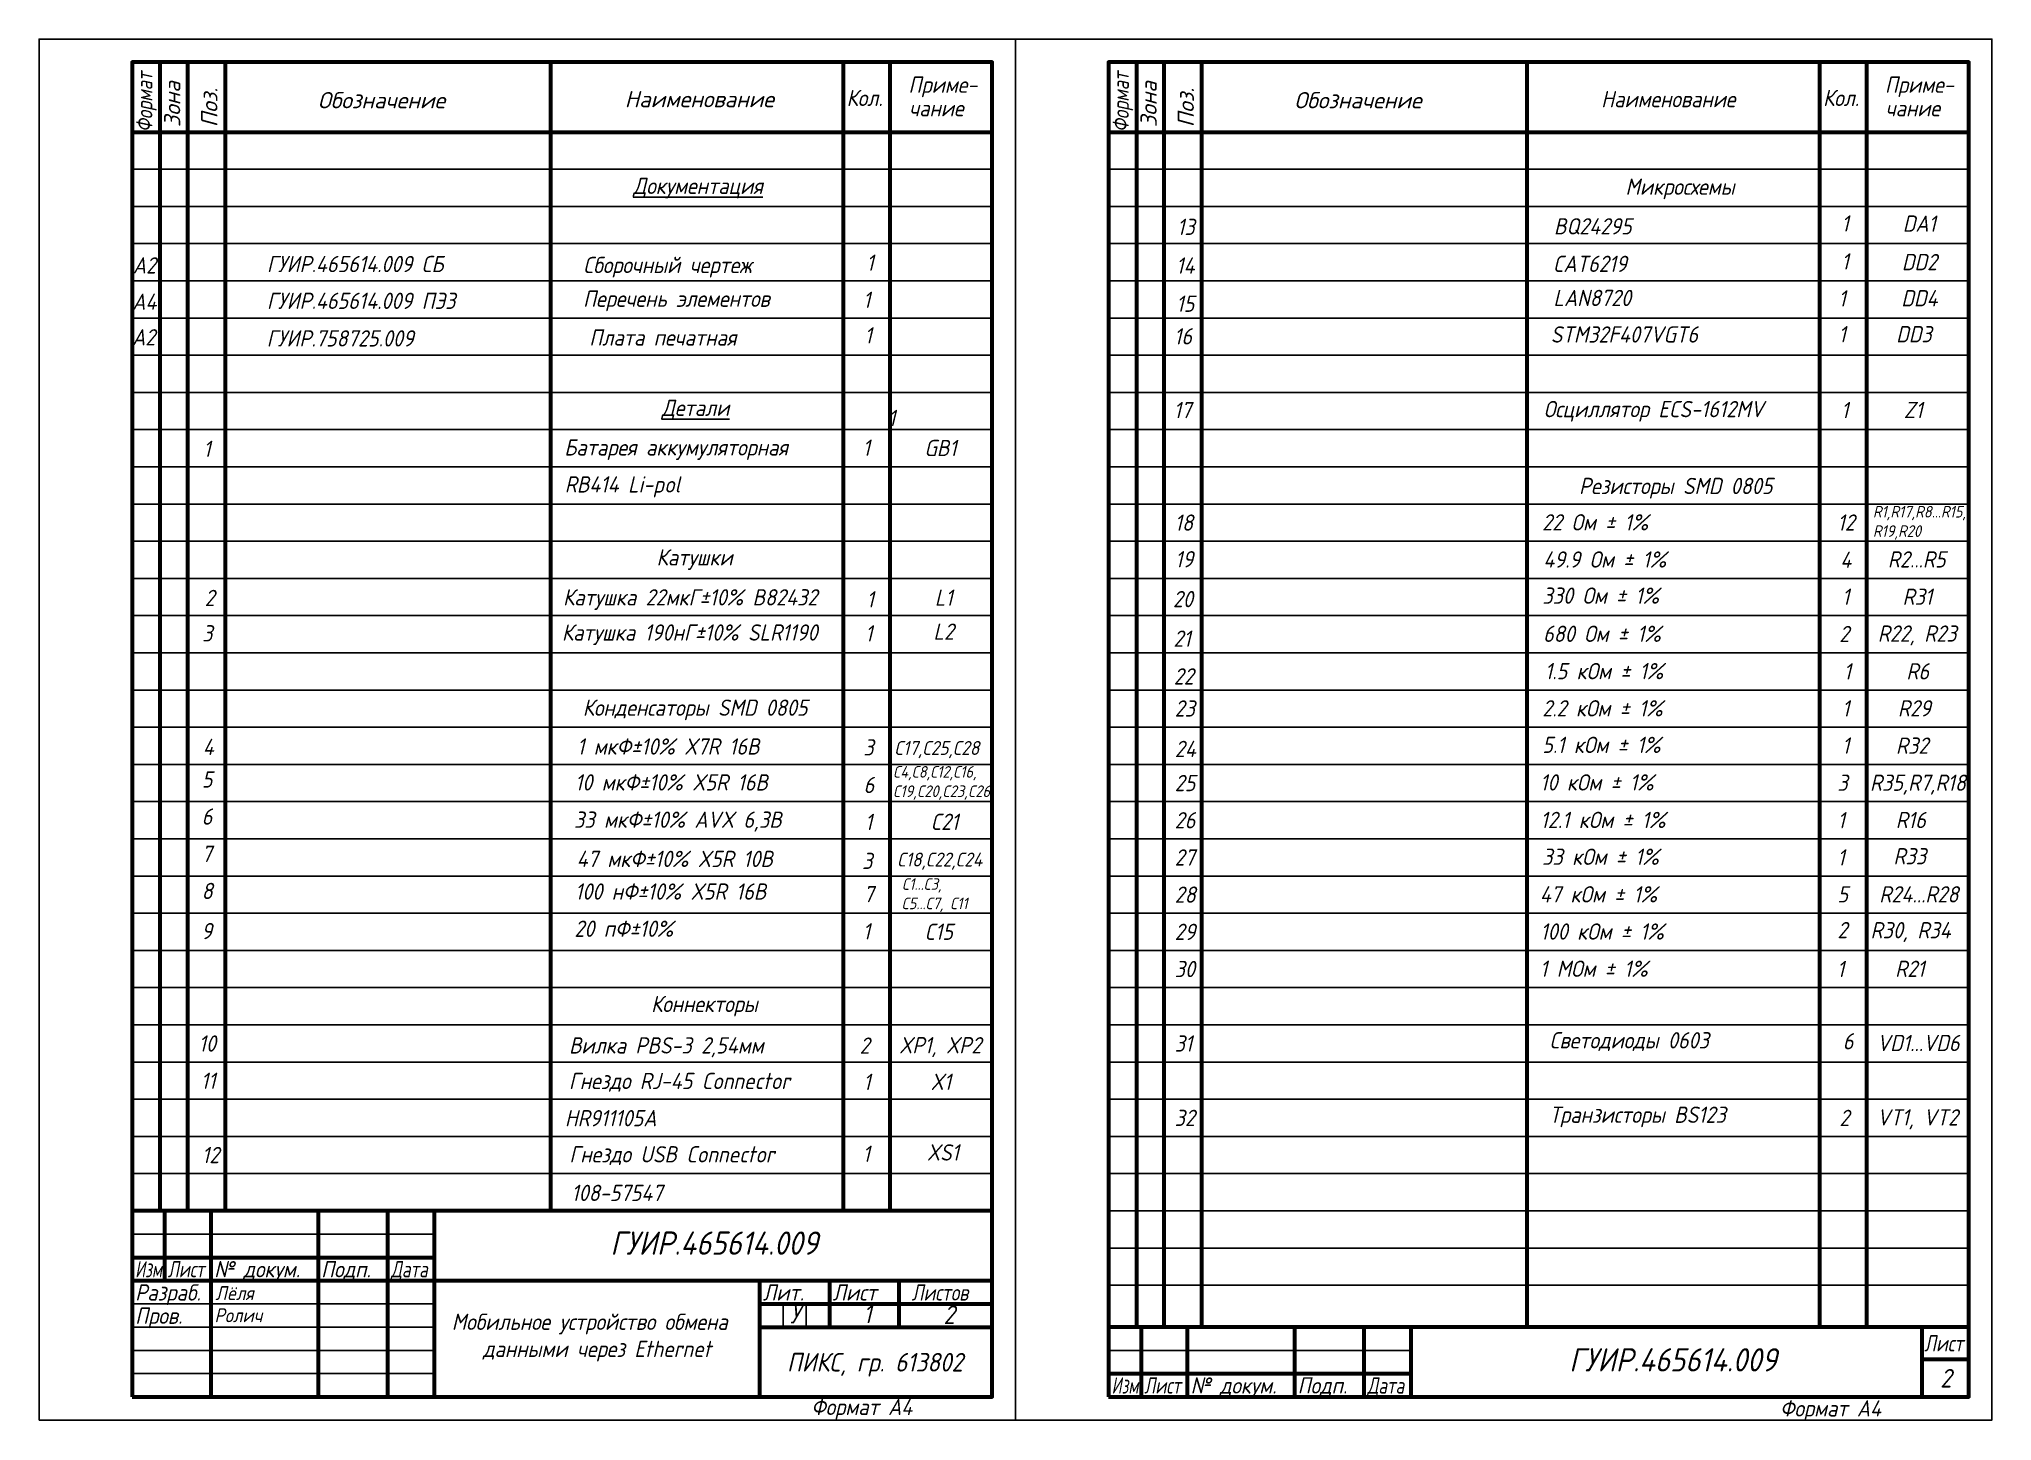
# Model space of a CAD drawing. Header units: millimetres. Extents: x 0 to 420, y 0 to 297.
import ezdxf

# ---------------------------------------------------------------- set-up
doc = ezdxf.new("R2010")
doc.units = ezdxf.units.MM
doc.header["$LTSCALE"] = 0.5
doc.layers.get('Defpoints').update_dxf_attribs({"color": 5})
doc.layers.add('текст', color=7, linetype='Continuous', lineweight=30)
doc.styles.get("Standard").update_dxf_attribs({"font": 'isocpeui.ttf', "width": 0.9})

msp = doc.modelspace()

# ---------------------------------------------------------------- linework, layer by layer
at = {"color": 7, "linetype": 'Continuous'}
for p, q in [((20, 292), (20, 277)), ((40, 292), (110, 292)), ((173, 292), (183, 292)), ((230, 292), (230, 277)), ((250, 292), (320, 292)), ((383, 292), (393, 292)), ((20, 35), (85, 35)), ((20, 30), (85, 30)), ((155, 30), (155, 25)), ((230, 10), (295, 10)), ((20, 5), (205, 5)), ((230, 5), (415, 5))]:
    msp.add_line(p, q, dxfattribs=at)
at = {"color": 7, "linetype": 'Continuous', "lineweight": 60}
for p, q in [((26, 292), (26, 45)), ((32, 45), (32, 292)), ((40, 292), (40, 45)), ((110, 292), (110, 45)), ((173, 45), (173, 292)), ((183, 292), (183, 45)), ((236, 292), (236, 20)), ((242, 20), (242, 292)), ((250, 292), (250, 20)), ((320, 292), (320, 20)), ((383, 20), (383, 292)), ((393, 292), (393, 20)), ((20, 277), (205, 277)), ((230, 277), (415, 277)), ((205, 45), (20, 45)), ((27, 45), (27, 30)), ((37, 5), (37, 45)), ((60, 45), (60, 5)), ((75, 5), (75, 45)), ((85, 45), (85, 5)), ((20, 35), (85, 35)), ((20, 30), (85, 30)), ((85, 30), (205, 30)), ((155, 5), (155, 30)), ((170, 30), (170, 20)), ((185, 20), (185, 30)), ((155, 25), (205, 25)), ((155, 20), (205, 20)), ((415, 20), (230, 20)), ((237, 20), (237, 5)), ((247, 5), (247, 20)), ((270, 20), (270, 5)), ((285, 5), (285, 20)), ((295, 20), (295, 5)), ((405, 5), (405, 20)), ((415, 13), (405, 13)), ((230, 10), (295, 10)), ((155, 5), (205, 5)), ((365, 5), (415, 5))]:
    msp.add_line(p, q, dxfattribs=at)
at = {"color": 7, "linetype": 'Continuous', "lineweight": -3}
for p, q in [((20, 269), (205, 269)), ((230, 269), (415, 269)), ((20, 261), (205, 261)), ((230, 261), (415, 261)), ((20, 253), (205, 253)), ((230, 253), (415, 253)), ((20, 245), (205, 245)), ((230, 245), (415, 245)), ((20, 237), (205, 237)), ((230, 237), (415, 237)), ((20, 229), (205, 229)), ((230, 229), (415, 229)), ((20, 221), (205, 221)), ((230, 221), (415, 221)), ((20, 213), (205, 213)), ((230, 213), (415, 213)), ((20, 205), (205, 205)), ((230, 205), (415, 205)), ((20, 197), (205, 197)), ((230, 197), (415, 197)), ((20, 189), (205, 189)), ((230, 189), (415, 189)), ((20, 181), (205, 181)), ((230, 181), (415, 181)), ((20, 173), (205, 173)), ((230, 173), (415, 173)), ((20, 165), (205, 165)), ((230, 165), (415, 165)), ((20, 157), (205, 157)), ((230, 157), (415, 157)), ((20, 149), (205, 149)), ((230, 149), (415, 149)), ((20, 141), (205, 141)), ((230, 141), (415, 141)), ((20, 133), (205, 133)), ((230, 133), (415, 133)), ((20, 125), (205, 125)), ((230, 125), (415, 125)), ((20, 117), (205, 117)), ((230, 117), (415, 117)), ((20, 109), (205, 109)), ((230, 109), (415, 109)), ((20, 101), (205, 101)), ((230, 101), (415, 101)), ((20, 93), (205, 93)), ((230, 93), (415, 93)), ((20, 85), (205, 85)), ((230, 85), (415, 85)), ((20, 77), (205, 77)), ((230, 77), (415, 77)), ((20, 69), (205, 69)), ((230, 69), (415, 69)), ((20, 61), (205, 61)), ((230, 61), (415, 61)), ((20, 53), (205, 53)), ((230, 53), (415, 53)), ((230, 45), (415, 45)), ((20, 40), (85, 40)), ((230, 37), (415, 37)), ((230, 29), (415, 29)), ((20, 25), (85, 25)), ((160, 20), (160, 25)), ((165, 25), (165, 20)), ((20, 20), (85, 20)), ((20, 15), (85, 15)), ((230, 15), (295, 15)), ((20, 10), (85, 10))]:
    msp.add_line(p, q, dxfattribs=at)
at = {"color": 7, "linetype": 'Continuous', "lineweight": 60}
for points in [[(20, 5), (205, 5), (205, 292), (20, 292)], [(230, 5), (415, 5), (415, 292), (230, 292)]]:
    msp.add_lwpolyline(points, close=True, dxfattribs=at)
at = {"layer": 'Defpoints'}
for points in [[(0, 0), (210, 0), (210, 297), (0, 297)], [(210, 0), (420, 0), (420, 297), (210, 297)]]:
    msp.add_lwpolyline(points, close=True, dxfattribs=at)

# ---------------------------------------------------------------- texts
at = {"color": 7, "linetype": 'Continuous', "width": 0.8}
for p in [(24.38, 277), (234.38, 277)]:
    msp.add_text('Формат', height=3.5, rotation=90, dxfattribs=at).set_placement(p)
at = {"color": 7, "linetype": 'Continuous'}
for s, p in [('Зона', (30.38, 278.04)), ('Поз.', (38.38, 278.04)), ('Зона', (240.38, 278.04)), ('Поз.', (248.38, 278.04))]:
    msp.add_text(s, height=3.5, rotation=90, dxfattribs=at).set_placement(p)
for s, p in [('Обозначение', (59.96, 282.1)), ('Наименование', (125.95, 282.33)), ('Обозначение', (269.96, 282.1))]:
    msp.add_text(s, height=3.5, dxfattribs=at).set_placement(p)
for s, width, p in [('Кол.', 0.9, (173.67, 282.59)), ('Приме-', 0.9, (186.98, 285.44)), ('Наименование', 0.9, (335.95, 282.33)), ('Кол.', 0.9, (383.67, 282.59)), ('Приме-', 0.9, (396.98, 285.44)), ('чание', 0.9, (187.11, 280.38)), ('чание', 0.9, (397.11, 280.38)), ('Изм.', 0.7, (20.67, 30.7)), ('Лист', 0.75, (27.67, 30.7)), ('№ докум.', 0.9, (37.67, 30.7)), ('Подп.', 0.9, (60.67, 30.7)), ('Дата', 0.75, (75.67, 30.7)), ('Разраб.', 0.9, (20.67, 25.7)), ('Лит.', 0.9, (155.67, 25.7)), ('Лист', 0.9, (170.67, 25.7)), ('Листов', 0.8, (187.67, 25.7)), ('Пров.', 0.9, (20.67, 20.7)), ('Лист', 0.8, (405.42, 14.77)), ('Изм.', 0.7, (230.67, 5.7)), ('Лист', 0.75, (237.67, 5.7)), ('№ докум.', 0.9, (247.67, 5.7)), ('Подп.', 0.9, (270.67, 5.7)), ('Дата', 0.75, (285.67, 5.7)), ('Формат А4', 0.9, (166.07, 1.08)), ('Формат А4', 0.9, (374.42, 0.77))]:
    msp.add_text(s, height=3.5, dxfattribs=dict(at, width=width)).set_placement(p)
at = {"attachment_point": 1}
for s, insert, char_height, width in [('{\\LДокументация}', (127.76, 267.18), 3.5, 57.129), ('Микросхемы', (341.18, 267), 3.5, 24.8363), ('BQ24295', (325.8, 258.48), 3.5, 21.3219), ('1', (387.65, 259.1), 3.5, 2.3478), ('{\\fISOCPEUR|b0|i1|c0|p34;DA1}', (400.82, 259.06), 3.5, 21.3219), ('Сборочный чертеж', (117.06, 250.16), 3.5, 57.129), ('1', (177.94, 250.67), 3.5, 2.3478), ('CAT6219', (325.57, 250.41), 3.5, 21.3219), ('1', (387.65, 250.93), 3.5, 2.3478), ('DD2', (400.62, 250.79), 3.5, 21.3219), ('1', (177.22, 242.67), 3.5, 2.3478), ('LAN8720', (325.69, 243.07), 3.5, 21.3219), ('1', (387, 242.97), 3.5, 2.3478), ('DD4', (400.5, 243.01), 3.5, 21.3219), ('STM32F407VGT6', (325.11, 235.22), 3.5, 21.3219), ('1', (387.01, 235.28), 3.5, 2.3478), ('{\\fISOCPEUR|b0|i1|c0|p34;DD3}', (399.4, 235.28), 3.5, 21.3219), ('1', (177.55, 235.03), 3.5, 2.3478), ('{\\LДетали}', (133.9, 219.45), 3.5, 57.129), ('Осциллятор ECS-1612MV', (323.61, 219.17), 3.5, 70.7348), ('{\\fISOCPEUR|b0|i1|c0|p34;1}', (387.57, 218.96), 3.5, 2.3478), ('Z1', (401.04, 218.98), 3.5, 5.6256), ('1', (35.33, 210.62), 3.5, 2.3478), ('Батарея аккумуляторная', (112.96, 210.94), 3.5, 85), ('1', (177.14, 210.87), 3.5, 2.3478), ('GB1', (190.4, 210.8), 3.5, 7.1362), ('RB414 Li-pol', (113.06, 202.98), 3.5, 26.0942), ('Резисторы SMD 0805', (331.19, 202.64), 3.5, 57.129), ('R1,R17,R8...R15,\\PR19,R20', (394.4, 196.6), 2.5, 11.9471), ('Катушки', (132.8, 187.29), 3.5, 19.4334), ('4', (387.39, 186.78), 3.5, 2.3478), ('R2...R5', (397.6, 186.85), 3.5, 21.3219), ('2', (35.62, 178.56), 3.5, 2.3478), ('Катушка 22мкГ%%P10% B82432', (112.68, 178.69), 3.5, 68.9187), ('1', (177.97, 178.27), 3.5, 2.3478), ('L1', (192.65, 178.63), 3.5, 16.0839), ('{\\fISOCPEUR|b0|i1|c0|p34;1}', (387.77, 178.82), 3.5, 2.3478), ('R31', (400.77, 178.82), 3.5, 21.3219), ('3', (35.09, 170.95), 3.5, 2.3478), ('Катушка 190нГ%%P10% SLR1190', (112.44, 171.13), 3.5, 68.9187), ('1', (177.67, 170.95), 3.5, 2.3478), ('L2', (192.35, 171.31), 3.5, 16.0839), ('2', (387.15, 170.8), 3.5, 2.3478), ('R22, R23', (395.45, 170.9), 3.5, 21.3219), ('{\\fISOCPEUR|b0|i1|c0|p34;1}', (388.12, 162.76), 3.5, 2.3478), ('R6', (401.59, 162.78), 3.5, 21.3219), ('Конденсаторы SMD 0805', (116.93, 154.96), 3.5, 50.8835), ('{\\fISOCPEUR|b0|i1|c0|p34;1}', (387.77, 154.82), 3.5, 2.3478), ('R29', (399.77, 154.82), 3.5, 21.3219), ('4', (35.21, 146.52), 3.5, 2.3478), ('1 мкФ±10% X7R 16В', (115.7, 146.61), 3.5, 91.1332), ('3', (177.28, 146.42), 3.5, 2.3478), ('C17,С25,С28', (183.88, 146.04), 3, 26.7128), ('{\\fISOCPEUR|b0|i1|c0|p34;1}', (387.77, 146.82), 3.5, 2.3478), ('R32', (399.35, 146.8), 3.5, 21.3219), ('5', (35, 139.53), 3.5, 2.3478), ('10 мкФ±10% X5R 16В', (115.26, 138.89), 3.5, 91.1332), ('C4,С8,С12,С16,\\PC19,C20,C23,C26', (183.61, 140.66), 2.5, 18.7065), ('3', (386.77, 138.82), 3.5, 2.3478), ('R35,R7,R18', (393.77, 138.82), 3.5, 21.3219), ('6', (34.97, 131.54), 3.5, 2.3478), ('33 мкФ±10% AVX 6,3В', (115.05, 130.87), 3.5, 91.1332), ('{\\fISOCPEUR|b0|i1|c0|p34;1}', (177.63, 130.39), 3.5, 2.3478), ('C21', (191.74, 130.41), 3.5, 21.3219), ('{\\fISOCPEUR|b0|i1|c0|p34;1}', (386.8, 130.76), 3.5, 2.3478), ('R16', (399.31, 130.8), 3.5, 21.3219), ('7', (34.97, 123.54), 3.5, 2.3478), ('47 мкФ±10% X5R 10В', (115.63, 122.44), 3.5, 91.1332), ('3', (177.01, 122), 3.5, 2.3478), ('C18,С22,С24', (184.48, 122.05), 3, 26.7128), ('{\\fISOCPEUR|b0|i1|c0|p34;1}', (386.77, 122.75), 3.5, 2.3478), ('R33', (398.81, 123.02), 3.5, 21.3219), ('8', (34.97, 115.54), 3.5, 2.3478), ('100 нФ±10% X5R 16В', (115.26, 115.42), 3.5, 91.1332), ('C1...С3, С5...С7, С11', (185.53, 116.53), 2.5, 18.7065), ('5', (386.77, 114.82), 3.5, 2.3478), ('R24...R28', (395.77, 114.82), 3.5, 21.3219), ('9', (34.9, 106.92), 3.5, 2.3478), ('20 пФ±10%', (115.12, 107.42), 3.5, 91.1332), ('C15', (190.42, 106.77), 3.5, 21.3219), ('R30, R34', (393.89, 107.1), 3.5, 21.3219), ('{\\fISOCPEUR|b0|i1|c0|p34;1}', (386.67, 98.77), 3.5, 2.3478), ('R21', (399.18, 98.8), 3.5, 21.3219), ('Коннекторы', (131.63, 91.24), 3.5, 19.4334), ('Вилка PBS-3 2,54мм', (113.99, 82.33), 3.5, 57.502), ('2', (176.48, 82.29), 3.5, 2.3478), ('XP1, XP2', (184.97, 82.37), 3.5, 22.3148), ('Светодиоды 0603', (324.87, 83.43), 3.5, 85.3156), ('6', (387.92, 83.22), 3.5, 2.3478), ('VD1...VD6', (395.27, 82.85), 3.5, 18.6799), ('Гнездо RJ-45 Connector ', (113.95, 74.68), 3.5, 87), ('1', (177.27, 74.48), 3.5, 2.3478), ('X1', (191.74, 74.5), 3.5, 8.1685), ('Транзисторы BS123', (324.87, 67.42), 3.5, 85.3156), ('HR911105А', (113.11, 66.68), 3.5, 94.1837), ('2', (387.2, 66.74), 3.5, 2.3478), ('VT1, VT2', (395.27, 66.85), 3.5, 18.6799), ('Гнездо USB Connector ', (114.05, 58.91), 3.5, 87), ('1', (177.13, 59.02), 3.5, 2.3478), ('XS1', (190.94, 59.31), 3.5, 8.1685), ('12', (35.03, 58.75), 3.5, 2.3478), ('108-57547', (114.48, 50.61), 3.5, 20.722)]:
    msp.add_mtext(s, dxfattribs=dict(at, insert=insert, char_height=char_height, width=width))
at = {"lineweight": 60, "char_height": 3.5, "attachment_point": 1}
for s, insert in [('22 Ом %%P 1%', (323.27, 194.82)), ('49.9 Ом %%P 1%', (323.52, 186.83)), ('330 Ом %%P 1%', (323.32, 179.05)), ('680 Ом %%P 1%', (323.47, 170.85)), ('1.5 кОм %%P 1%', (323.86, 162.82)), ('2.2 кОм %%P 1%', (323.29, 154.82)), ('5.1 кОм %%P 1%', (323.28, 146.96)), ('10 кОм %%P 1%', (322.84, 138.89)), ('12.1 кОм %%P 1%', (322.9, 130.82)), ('33 кОм %%P 1%', (323.27, 122.9)), ('47 кОм %%P 1%', (322.77, 114.82)), ('100 кОм %%P 1%', (322.89, 106.82)), ('1 МОм %%P 1%', (322.8, 98.82))]:
    msp.add_mtext_dynamic_manual_height_columns(s, width=161.9787, gutter_width=12.5, heights=[0], dxfattribs=dict(at, insert=insert))
at = {"char_height": 3.5, "attachment_point": 1}
for s, insert in [('12', (386.77, 194.78)), ('6', (177.32, 138.34)), ('7', (177.32, 114.87)), ('1', (177.17, 106.87)), ('2', (386.77, 107.13))]:
    msp.add_mtext(s, dxfattribs=dict(at, insert=insert))
at = {"color": 0, "linetype": 'ByBlock', "lineweight": -2, "ltscale": 5, "attachment_point": 1}
for s, width, gutter_width, insert, char_height in [('ГУИР.465614.009', 96.4839, 1, (122.87, 40.56), 5), ('Лёля', 10.4749, 15, (37.92, 28.81), 3), ('Ролич', 19.4045, 15, (37.73, 24.04), 3), ('У', 6.4314, 15, (161.5, 24.78), 4), ('1', 6.4314, 15, (177.25, 24.84), 4), ('2', 6.4314, 15, (194.5, 24.66), 4), ('ПИКС, гр. 613802', 50.7173, 1, (160.85, 14.44), 4), ('ГУИР.465614.009', 96.4839, 1, (329.07, 15.46), 5), ('2', 6.4314, 15, (408.86, 11), 4)]:
    msp.add_mtext_dynamic_manual_height_columns(s, width=width, gutter_width=gutter_width, heights=[0], dxfattribs=dict(at, insert=insert, char_height=char_height))
at = {"insert": (88, 22.89), "char_height": 3.5, "attachment_point": 1}
msp.add_mtext_dynamic_manual_height_columns('\\pi0.76034;Мобильное устройство обмена \\P\\pi7.4517;данными через Ethernet', width=64.0195, gutter_width=50, heights=[0], dxfattribs=at)
at = {"layer": 'текст', "lineweight": 35, "char_height": 3.5, "attachment_point": 1}
for s, width, heights, insert in [('{\\fISOCPEUR|b1|i1|c204|p34;13}', 69.2037, [0], (244.75, 258.36)), ('{\\fISOCPEUR|b1|i1|c204|p34;А2}', 5.6771, [0], (20.17, 250.08)), ('ГУИР.465614.009 СБ', 69.2037, [0], (49, 250.37)), ('{\\fISOCPEUR|b1|i1|c204|p34;14}', 69.2037, [0], (244.55, 250.04)), ('{\\fISOCPEUR|b1|i1|c204|p34;А4}', 69.2037, [0], (20.04, 242.27)), ('ГУИР.{\\C0;465614}.009 ПЭ3', 69.2037, [0], (49, 242.46)), ('{\\fISOCPEUR|b1|i1|c204|p34;Перечень элементов}', 69.2037, [0], (117, 242.91)), ('{\\fISOCPEUR|b1|i1|c204|p34;15}', 69.2037, [0], (244.58, 241.83)), ('{\\fISOCPEUR|b1|i1|c204|p34;А2}', 5.4404, [0], (20, 234.62)), ('ГУИР.758725.009', 34.3611, [0], (48.95, 234.38)), ('Плата печатная', 69.2037, [0], (118.33, 234.57)), ('{\\fISOCPEUR|b1|i1|c204|p34;16}', 69.2037, [0], (244.1, 234.83)), ('{\\fISOCPEUR|b1|i1|c204|p34;17}', 69.2037, [0], (244.03, 218.96)), ('1', 69.2037, [0], (182.6, 217.27)), ('{\\fISOCPEUR|b1|i1|c204|p34;18}', 69.2037, [0], (244.23, 194.76)), ('{\\fISOCPEUR|b1|i1|c204|p34;19}', 69.2037, [0], (244.33, 186.89)), ('{\\fISOCPEUR|b1|i1|c204|p34;20}', 69.2037, [0], (243.85, 178.31)), ('{\\fISOCPEUR|b1|i1|c204|p34;21}', 69.2037, [0], (243.96, 169.81)), ('{\\fISOCPEUR|b1|i1|c204|p34;22}', 69.2037, [0], (244.03, 161.69)), ('{\\fISOCPEUR|b1|i1|c204|p34;23}', 69.2037, [0], (244.22, 154.79)), ('{\\fISOCPEUR|b1|i1|c204|p34;24}', 69.2037, [0], (244.26, 146.09)), ('{\\fISOCPEUR|b1|i1|c204|p34;25}', 69.2037, [0], (244.23, 138.75)), ('{\\fISOCPEUR|b1|i1|c204|p34;26}', 69.2037, [0], (244.23, 130.75)), ('{\\fISOCPEUR|b1|i1|c204|p34;27}', 69.2037, [0], (244.23, 122.75)), ('{\\fISOCPEUR|b1|i1|c204|p34;28}', 69.2037, [0], (244.23, 114.75)), ('{\\fISOCPEUR|b1|i1|c204|p34;29}', 69.2037, [0], (244.23, 106.75)), ('{\\fISOCPEUR|b1|i1|c204|p34;30}', 69.2037, [0], (244.23, 98.75)), ('{\\fISOCPEUR|b1|i1|c204|p34;10}', 3.5, [0.786], (34.32, 82.74)), ('{\\fISOCPEUR|b1|i1|c204|p34;31}', 69.2037, [0], (244.23, 82.74)), ('{\\fISOCPEUR|b1|i1|c204|p34;11}', 3.5, [1.64], (34.81, 74.72)), ('{\\fISOCPEUR|b1|i1|c204|p34;32}', 69.2037, [0], (244.22, 66.74))]:
    msp.add_mtext_dynamic_manual_height_columns(s, width=width, gutter_width=12.5, heights=heights, dxfattribs=dict(at, insert=insert))

doc.saveas('drawing.dxf')
